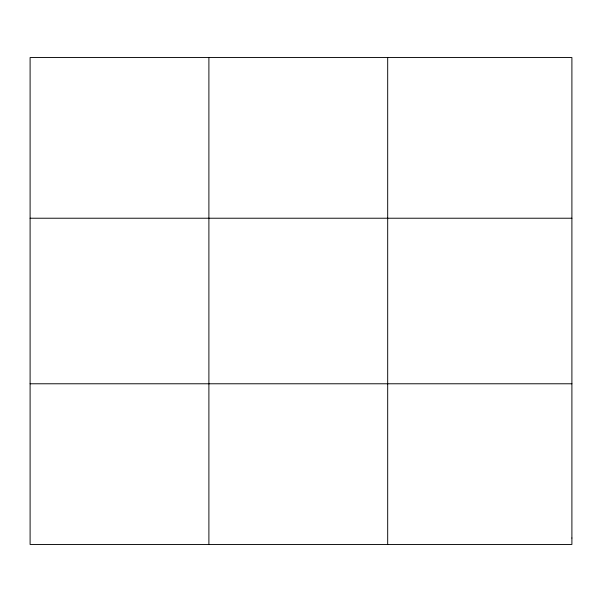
<?xml version="1.0" encoding="UTF-8"?>
<svg xmlns="http://www.w3.org/2000/svg" width="602" height="602" viewBox="0 0 602 602"><rect width="100%" height="100%" fill="white"/><g stroke="black" fill="none" stroke-linecap="round" stroke-linejoin="round"><path stroke-width="0.9" d="M208.894 544.449L208.894 57.551M387.688 544.449L387.688 57.551M30.1 218.225L571.9 218.225M30.1 383.775L571.9 383.775M571.9 538.022L571.9 544.449L30.1 544.449L30.1 57.551L571.9 57.551L571.9 538.022"/></g></svg>
